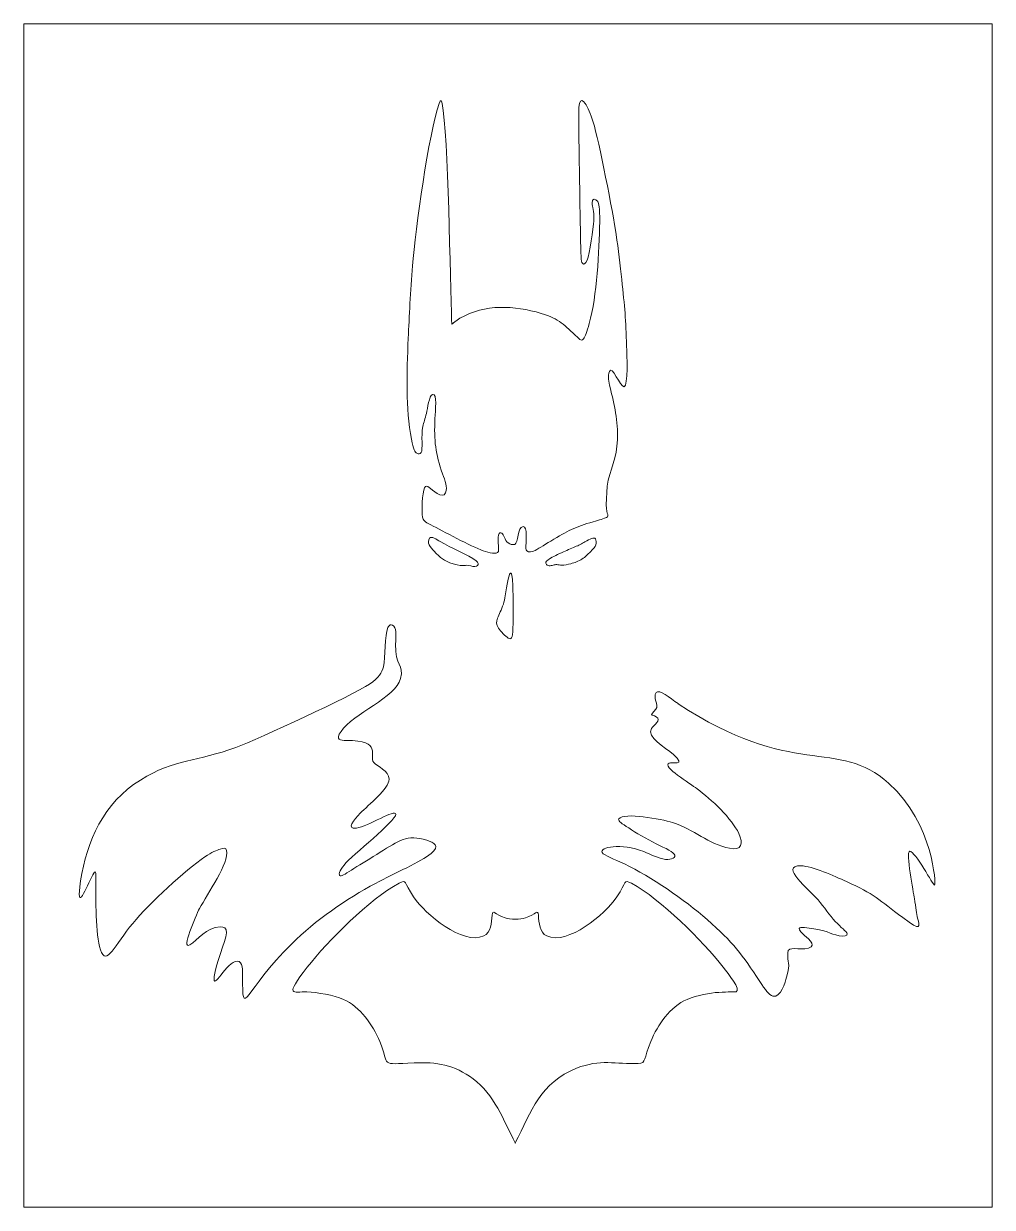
# Model space of a CAD drawing. Header units: centimetres. Extents: x -13.3 to 14.5, y -1.3 to 32.6.
import ezdxf

# ---------------------------------------------------------------- set-up
doc = ezdxf.new("R2010")
doc.units = ezdxf.units.CM
doc.header["$MEASUREMENT"] = 0
doc.layers.add('Plan 1', color=7, linetype='Continuous')

msp = doc.modelspace()

# ---------------------------------------------------------------- linework, layer by layer
at = {"layer": 'Plan 1', "color": 250, "lineweight": 20}
for points, knots in [([(14.48537, -1.31038), (14.48537, -1.31038), (14.48537, 32.62959), (14.48537, 32.62959), (14.48537, 32.62959), (-13.29606, 32.62959), (-13.29606, 32.62959), (-13.29606, 32.62959), (-13.29606, -1.31038), (-13.29606, -1.31038), (-13.29606, -1.31038), (14.48537, -1.31038), (14.48537, -1.31038)], [0, 0, 0, 0, 0.25, 0.25, 0.25, 0.5, 0.5, 0.5, 0.75, 0.75, 0.75, 1, 1, 1, 1]), ([(1.13007, 17.51644), (1.10474, 17.55084), (1.10474, 17.59882), (1.10835, 17.67666), (1.11264, 17.76904), (1.15994, 18.21832), (1.03051, 18.21069), (0.85163, 18.20013), (0.89618, 17.72974), (0.78792, 17.69838), (0.75624, 17.68933), (0.70194, 17.68933), (0.65125, 17.71106), (0.50546, 17.77429), (0.49008, 17.93341), (0.43855, 17.99708), (0.40778, 18.0351), (0.36434, 18.04233), (0.3408, 18.01156), (0.27631, 17.92727), (0.33839, 17.55362), (0.31906, 17.49292), (0.28928, 17.39932), (0.03393, 17.46009), (-0.11451, 17.51464), (-0.46561, 17.64372), (-1.28204, 18.079), (-1.61521, 18.25778), (-1.80076, 18.35734), (-1.84059, 18.38359), (-1.8587, 18.47954), (-1.88763, 18.63368), (-1.86084, 19.18604), (-1.80076, 19.31771), (-1.76726, 19.39012), (-1.72021, 19.36839), (-1.6677, 19.33038), (-1.58689, 19.27116), (-1.28219, 18.97651), (-1.19794, 19.17741), (-1.12626, 19.34832), (-1.21323, 19.51982), (-1.28482, 19.72049), (-1.48904, 20.29287), (-1.52792, 20.67597), (-1.50116, 21.3072), (-1.49164, 21.53158), (-1.42683, 22.04339), (-1.56994, 21.9933), (-1.6733, 21.95712), (-1.70941, 21.6102), (-1.74734, 21.45112), (-1.77992, 21.31444), (-1.82337, 21.19045), (-1.8469, 21.08002), (-1.9065, 20.80044), (-1.83553, 20.41931), (-1.89941, 20.32966), (-1.92566, 20.29346), (-1.97274, 20.2826), (-2.02161, 20.31337), (-2.0714, 20.34415), (-2.12207, 20.41746), (-2.17458, 20.71164), (-2.33737, 21.61736), (-2.31246, 22.57974), (-2.26599, 23.61079), (-2.23793, 24.22356), (-2.20534, 24.96849), (-2.14379, 25.68445), (-2.05384, 26.73091), (-1.6847, 29.50345), (-1.37534, 30.33868), (-1.33008, 30.46086), (-1.31561, 30.45363), (-1.29207, 30.33686), (-1.1185, 29.47553), (-1.06092, 25.207), (-1.02235, 24.10589), (-1.01639, 23.93571), (-1.03939, 24.03188), (-0.78429, 24.18101), (-0.06253, 24.60296), (0.77272, 24.54938), (1.54553, 24.32219), (2.07866, 24.16545), (2.20468, 23.98657), (2.58644, 23.63701), (2.69958, 23.53381), (2.7213, 23.53381), (2.76113, 23.59718), (2.80095, 23.66055), (2.85979, 23.78818), (2.92677, 24.03346), (3.13985, 24.81374), (3.214, 26.11457), (3.22456, 26.94439), (3.22999, 27.37071), (3.20464, 27.46936), (3.16662, 27.52729), (3.10942, 27.61345), (3.00459, 27.63201), (3.00459, 27.48385), (3.00459, 27.36893), (3.07008, 27.2916), (3.05165, 26.97969), (3.03932, 26.77087), (2.94247, 26.01542), (2.867, 25.84737), (2.82266, 25.74962), (2.76111, 25.70979), (2.72671, 25.75866), (2.69231, 25.80845), (2.68508, 25.94603), (2.67241, 26.62398), (2.65973, 27.30191), (2.64162, 28.51934), (2.63076, 29.24978), (2.6199, 29.98024), (2.61627, 30.2237), (2.64524, 30.34047), (2.67421, 30.45724), (2.73666, 30.44547), (2.80907, 30.34229), (2.88148, 30.23911), (2.96565, 30.04269), (3.03806, 29.80826), (3.19793, 29.29068), (3.60742, 27.18944), (3.6979, 26.58054), (3.75855, 26.17594), (3.81286, 25.68898), (3.8563, 25.29253), (3.94249, 24.50696), (3.97485, 24.14071), (3.99569, 23.3827), (4.00224, 23.14435), (4.04842, 22.24167), (3.92328, 22.21959), (3.81506, 22.2005), (3.56849, 22.86058), (3.50148, 22.65949), (3.45242, 22.51229), (3.48413, 22.36265), (3.5232, 22.19967), (3.64078, 21.70905), (3.75489, 21.2372), (3.735, 20.69261), (3.71684, 20.19543), (3.52023, 19.83118), (3.43539, 19.36931), (3.43539, 19.36931), (3.40824, 18.83167), (3.40824, 18.83167), (3.41856, 18.52762), (3.51522, 18.52295), (3.42092, 18.47413), (3.35665, 18.44063), (3.20822, 18.39719), (3.03896, 18.34831), (2.52662, 18.19998), (2.30241, 18.08865), (1.82155, 17.79528), (1.61608, 17.67036), (1.43777, 17.55361), (1.32372, 17.50653), (1.31296, 17.51003), (1.18701, 17.43915), (1.13007, 17.51644)], [0, 0, 0, 0, 0.01785714, 0.01785714, 0.01785714, 0.03571429, 0.03571429, 0.03571429, 0.05357143, 0.05357143, 0.05357143, 0.07142857, 0.07142857, 0.07142857, 0.08928571, 0.08928571, 0.08928571, 0.10714286, 0.10714286, 0.10714286, 0.125, 0.125, 0.125, 0.14285714, 0.14285714, 0.14285714, 0.16071429, 0.16071429, 0.16071429, 0.17857143, 0.17857143, 0.17857143, 0.19642857, 0.19642857, 0.19642857, 0.21428571, 0.21428571, 0.21428571, 0.23214286, 0.23214286, 0.23214286, 0.25, 0.25, 0.25, 0.26785714, 0.26785714, 0.26785714, 0.28571429, 0.28571429, 0.28571429, 0.30357143, 0.30357143, 0.30357143, 0.32142857, 0.32142857, 0.32142857, 0.33928571, 0.33928571, 0.33928571, 0.35714286, 0.35714286, 0.35714286, 0.375, 0.375, 0.375, 0.39285714, 0.39285714, 0.39285714, 0.41071429, 0.41071429, 0.41071429, 0.42857143, 0.42857143, 0.42857143, 0.44642857, 0.44642857, 0.44642857, 0.46428571, 0.46428571, 0.46428571, 0.48214286, 0.48214286, 0.48214286, 0.5, 0.5, 0.5, 0.51785714, 0.51785714, 0.51785714, 0.53571429, 0.53571429, 0.53571429, 0.55357143, 0.55357143, 0.55357143, 0.57142857, 0.57142857, 0.57142857, 0.58928571, 0.58928571, 0.58928571, 0.60714286, 0.60714286, 0.60714286, 0.625, 0.625, 0.625, 0.64285714, 0.64285714, 0.64285714, 0.66071429, 0.66071429, 0.66071429, 0.67857143, 0.67857143, 0.67857143, 0.69642857, 0.69642857, 0.69642857, 0.71428571, 0.71428571, 0.71428571, 0.73214286, 0.73214286, 0.73214286, 0.75, 0.75, 0.75, 0.76785714, 0.76785714, 0.76785714, 0.78571429, 0.78571429, 0.78571429, 0.80357143, 0.80357143, 0.80357143, 0.82142857, 0.82142857, 0.82142857, 0.83928571, 0.83928571, 0.83928571, 0.85714286, 0.85714286, 0.85714286, 0.875, 0.875, 0.875, 0.89285714, 0.89285714, 0.89285714, 0.91071429, 0.91071429, 0.91071429, 0.92857143, 0.92857143, 0.92857143, 0.94642857, 0.94642857, 0.94642857, 0.96428571, 0.96428571, 0.96428571, 0.98214286, 0.98214286, 0.98214286, 1, 1, 1, 1]), ([(-0.97897, 17.14178), (-1.25166, 17.22778), (-1.34395, 17.30605), (-1.52566, 17.50383), (-1.62185, 17.60852), (-1.74956, 17.7528), (-1.65509, 17.87493), (-1.59977, 17.94645), (-1.44999, 17.83842), (-1.35096, 17.779), (-1.05278, 17.60011), (-0.52565, 17.38712), (-0.32091, 17.22867), (-0.32091, 17.22867), (-0.32183, 17.22777), (-0.32183, 17.22777), (-0.18642, 17.12138), (-0.2884, 17.02433), (-0.47481, 17.08113), (-0.67024, 17.14068), (-0.62014, 17.02862), (-0.97897, 17.14178)], [0, 0, 0, 0, 0.14285714, 0.14285714, 0.14285714, 0.28571429, 0.28571429, 0.28571429, 0.42857143, 0.42857143, 0.42857143, 0.57142857, 0.57142857, 0.57142857, 0.71428571, 0.71428571, 0.71428571, 0.85714286, 0.85714286, 0.85714286, 1, 1, 1, 1]), ([(1.74552, 17.25582), (1.82336, 17.31194), (1.98358, 17.39431), (2.1284, 17.45948), (2.27322, 17.52464), (2.40175, 17.57443), (2.51308, 17.6242), (2.6235, 17.67399), (2.71673, 17.72467), (2.79547, 17.76902), (2.87421, 17.81247), (2.9403, 17.84868), (2.99098, 17.86769), (3.04167, 17.88669), (3.07787, 17.88851), (3.10232, 17.85411), (3.12676, 17.81971), (3.13944, 17.74912), (3.115, 17.68304), (3.09056, 17.61787), (3.02901, 17.55722), (2.95932, 17.48753), (2.89052, 17.41783), (2.8136, 17.33727), (2.71675, 17.27662), (2.6199, 17.21597), (2.50133, 17.17435), (2.39995, 17.14538), (2.29858, 17.11733), (2.21259, 17.10283), (2.14651, 17.10283), (2.08043, 17.10283), (2.03245, 17.11731), (1.99536, 17.12002), (1.95824, 17.12274), (1.93109, 17.11369), (1.89398, 17.10373), (1.85686, 17.09377), (1.80981, 17.08291), (1.77088, 17.08834), (1.73286, 17.09377), (1.7039, 17.11549), (1.68761, 17.14175), (1.67131, 17.168), (1.6677, 17.19877), (1.74554, 17.25489), (1.74554, 17.25489), (1.74552, 17.25582), (1.74552, 17.25582)], [0, 0, 0, 0, 0.0625, 0.0625, 0.0625, 0.125, 0.125, 0.125, 0.1875, 0.1875, 0.1875, 0.25, 0.25, 0.25, 0.3125, 0.3125, 0.3125, 0.375, 0.375, 0.375, 0.4375, 0.4375, 0.4375, 0.5, 0.5, 0.5, 0.5625, 0.5625, 0.5625, 0.625, 0.625, 0.625, 0.6875, 0.6875, 0.6875, 0.75, 0.75, 0.75, 0.8125, 0.8125, 0.8125, 0.875, 0.875, 0.875, 0.9375, 0.9375, 0.9375, 1, 1, 1, 1]), ([(0.46113, 15.98592), (0.51001, 16.1407), (0.52811, 16.30362), (0.55165, 16.45117), (0.57519, 16.59871), (0.60416, 16.72905), (0.62588, 16.80055), (0.6476, 16.87114), (0.66209, 16.882), (0.68018, 16.87114), (0.69829, 16.86028), (0.72001, 16.8277), (0.73269, 16.51452), (0.73269, 16.51452), (0.73357, 16.5145), (0.73357, 16.5145), (0.74625, 16.20224), (0.74986, 15.60936), (0.73539, 15.29891), (0.72091, 14.98844), (0.68831, 14.95947), (0.60414, 15.01198), (0.52087, 15.06448), (0.38601, 15.19934), (0.31903, 15.30072), (0.25205, 15.4021), (0.25205, 15.4718), (0.29187, 15.57861), (0.3317, 15.68542), (0.41226, 15.83114), (0.46113, 15.98592)], [0, 0, 0, 0, 0.1, 0.1, 0.1, 0.2, 0.2, 0.2, 0.3, 0.3, 0.3, 0.4, 0.4, 0.4, 0.5, 0.5, 0.5, 0.6, 0.6, 0.6, 0.7, 0.7, 0.7, 0.8, 0.8, 0.8, 0.9, 0.9, 0.9, 1, 1, 1, 1]), ([(-2.97931, 14.18829), (-2.91104, 14.46836), (-2.94929, 15.08643), (-2.84896, 15.31791), (-2.84859, 15.31822), (-2.78879, 15.4647), (-2.68413, 15.35133), (-2.59318, 15.25278), (-2.62486, 15.01626), (-2.62983, 14.84627), (-2.64909, 14.18731), (-2.38361, 14.2744), (-2.48503, 13.85425), (-2.61687, 13.30806), (-3.85026, 12.84466), (-4.19394, 12.33814), (-4.3634, 12.08839), (-4.20507, 12.07655), (-4.05183, 12.07655), (-2.9731, 12.07655), (-3.40751, 11.63796), (-3.25714, 11.44748), (-3.16096, 11.32564), (-2.81725, 11.21447), (-2.81725, 10.96415), (-2.81725, 10.7024), (-3.40237, 10.23503), (-3.64274, 9.99022), (-3.82812, 9.80141), (-4.05529, 9.51728), (-3.75136, 9.56209), (-3.4308, 9.60933), (-2.62085, 10.12987), (-2.62085, 9.96215), (-2.62085, 9.76523), (-3.86794, 8.79402), (-4.108, 8.50489), (-4.24921, 8.33473), (-4.27093, 8.21071), (-4.21663, 8.19624), (-4.16141, 8.18176), (-4.03106, 8.2759), (-3.82379, 8.40714), (-3.6165, 8.53839), (-3.3332, 8.70493), (-3.07161, 8.86876), (-2.54344, 9.19956), (-2.29617, 9.39778), (-1.73745, 9.21452), (-1.53742, 9.14846), (-1.33377, 9.05433), (-1.61345, 8.83256), (-1.89313, 8.6108), (-2.65707, 8.26142), (-3.20196, 7.97811), (-4.03685, 7.54402), (-4.94871, 6.8952), (-5.59695, 6.25925), (-6.98774, 4.89481), (-7.01801, 4.03539), (-7.01801, 5.31065), (-7.01801, 5.46774), (-7.00352, 5.74691), (-7.1746, 5.74691), (-7.46721, 5.74691), (-7.88686, 4.8495), (-7.83174, 5.30612), (-7.7892, 5.65855), (-7.50487, 6.31284), (-7.48236, 6.55612), (-7.46787, 6.71271), (-7.54843, 6.73443), (-7.65705, 6.73081), (-8.05714, 6.71756), (-8.30792, 6.35586), (-8.53323, 6.21399), (-8.79185, 6.05115), (-8.36343, 7.04476), (-8.25355, 7.254), (-8.02775, 7.68398), (-7.38867, 8.5763), (-7.47513, 8.92216), (-7.49686, 9.00907), (-7.56294, 8.99458), (-7.66068, 8.96199), (-7.75935, 8.92941), (-7.88968, 8.87872), (-8.10058, 8.73661), (-8.65321, 8.36424), (-9.68865, 7.40763), (-10.16881, 6.83221), (-10.6732, 6.22777), (-10.92781, 5.55888), (-11.09568, 6.07552), (-11.23687, 6.5101), (-11.22603, 7.5737), (-11.22603, 8.03876), (-11.22603, 8.31121), (-11.22603, 8.38452), (-11.31291, 8.22069), (-11.49437, 7.87854), (-11.81455, 7.05085), (-11.66139, 8.04964), (-11.48635, 9.19121), (-11.00696, 10.28277), (-9.94978, 10.94246), (-8.96099, 11.55947), (-8.31449, 11.46315), (-7.21354, 11.87657), (-6.53939, 12.12973), (-3.88778, 13.34996), (-3.37576, 13.69409), (-3.0997, 13.87964), (-3.01914, 14.02446), (-2.97931, 14.18829)], [0, 0, 0, 0, 0.02631579, 0.02631579, 0.02631579, 0.05263158, 0.05263158, 0.05263158, 0.07894737, 0.07894737, 0.07894737, 0.10526316, 0.10526316, 0.10526316, 0.13157895, 0.13157895, 0.13157895, 0.15789474, 0.15789474, 0.15789474, 0.18421053, 0.18421053, 0.18421053, 0.21052632, 0.21052632, 0.21052632, 0.23684211, 0.23684211, 0.23684211, 0.26315789, 0.26315789, 0.26315789, 0.28947368, 0.28947368, 0.28947368, 0.31578947, 0.31578947, 0.31578947, 0.34210526, 0.34210526, 0.34210526, 0.36842105, 0.36842105, 0.36842105, 0.39473684, 0.39473684, 0.39473684, 0.42105263, 0.42105263, 0.42105263, 0.44736842, 0.44736842, 0.44736842, 0.47368421, 0.47368421, 0.47368421, 0.5, 0.5, 0.5, 0.52631579, 0.52631579, 0.52631579, 0.55263158, 0.55263158, 0.55263158, 0.57894737, 0.57894737, 0.57894737, 0.60526316, 0.60526316, 0.60526316, 0.63157895, 0.63157895, 0.63157895, 0.65789474, 0.65789474, 0.65789474, 0.68421053, 0.68421053, 0.68421053, 0.71052632, 0.71052632, 0.71052632, 0.73684211, 0.73684211, 0.73684211, 0.76315789, 0.76315789, 0.76315789, 0.78947368, 0.78947368, 0.78947368, 0.81578947, 0.81578947, 0.81578947, 0.84210526, 0.84210526, 0.84210526, 0.86842105, 0.86842105, 0.86842105, 0.89473684, 0.89473684, 0.89473684, 0.92105263, 0.92105263, 0.92105263, 0.94736842, 0.94736842, 0.94736842, 0.97368421, 0.97368421, 0.97368421, 1, 1, 1, 1]), ([(4.70614, 12.41506), (4.76988, 12.51704), (5.01051, 12.65943), (4.84825, 12.7536), (4.68944, 12.84574), (4.65102, 12.75548), (4.83739, 12.97536), (4.93831, 13.09444), (4.73351, 13.31293), (4.84463, 13.44876), (4.93191, 13.55545), (5.22985, 13.29725), (5.47733, 13.13288), (5.47733, 13.13288), (5.47741, 13.13019), (5.47741, 13.13019), (8.72272, 10.96292), (10.0666, 12.15888), (11.51105, 10.85106), (12.81939, 9.66648), (12.86307, 7.93643), (12.83074, 7.92565), (12.78772, 7.91131), (12.28052, 8.89956), (12.11478, 8.89956), (11.99572, 8.89956), (12.22571, 7.69776), (12.24964, 7.54727), (12.29308, 7.27121), (12.3148, 7.11099), (12.34377, 6.98066), (12.39585, 6.74553), (12.48315, 6.5762), (11.91474, 6.99877), (11.24079, 7.49979), (11.0865, 7.68346), (10.30087, 8.03153), (9.94999, 8.18699), (9.3233, 8.4735), (8.99658, 8.48229), (8.35343, 8.49958), (9.23112, 7.80323), (9.48715, 7.50475), (9.66183, 7.30109), (9.82115, 7.06124), (9.98135, 6.88653), (10.14156, 6.71184), (10.30086, 6.60322), (10.32258, 6.53805), (10.3443, 6.47289), (10.22845, 6.45116), (10.09359, 6.4765), (9.80691, 6.53036), (9.77122, 6.63653), (9.1631, 6.70549), (8.99895, 6.72411), (8.82603, 6.74828), (9.06806, 6.51631), (9.12886, 6.45804), (9.48959, 6.19801), (9.21018, 6.12349), (8.93481, 6.05006), (8.6257, 6.20361), (8.61732, 5.9859), (8.60569, 5.68402), (8.70386, 5.72354), (8.5847, 5.29166), (8.54731, 5.15613), (8.4264, 4.68839), (8.18825, 4.74585), (8.08325, 4.77119), (7.97373, 4.92417), (7.81715, 5.16403), (7.30732, 5.94498), (7.05776, 6.28133), (6.30466, 6.94172), (5.65354, 7.51269), (4.69733, 8.17453), (3.93321, 8.53567), (3.64446, 8.67235), (3.35031, 8.77734), (3.29509, 8.86061), (3.19581, 9.01158), (3.83889, 9.15311), (4.49077, 8.88957), (4.67996, 8.81354), (4.91981, 8.68952), (5.10718, 8.6678), (5.29454, 8.64608), (5.4285, 8.72574), (5.35971, 8.82077), (5.29091, 8.9149), (5.01847, 9.02443), (4.73606, 9.17015), (4.45456, 9.31587), (4.16402, 9.4969), (3.9857, 9.61366), (3.80738, 9.73043), (3.74221, 9.7811), (3.77479, 9.82817), (3.91079, 10.02467), (4.9949, 9.82378), (5.31623, 9.72228), (5.93874, 9.52565), (6.33044, 9.10924), (6.9518, 8.9837), (7.29902, 8.91354), (7.35073, 9.11859), (7.21337, 9.41273), (7.02037, 9.82604), (6.42157, 10.39205), (6.01768, 10.69259), (5.82869, 10.83322), (4.98682, 11.33346), (5.21482, 11.42665), (5.2924, 11.45835), (5.72215, 11.33883), (5.34516, 11.67013), (5.08262, 11.90085), (4.55857, 12.17899), (4.70614, 12.41506)], [0, 0, 0, 0, 0.025, 0.025, 0.025, 0.05, 0.05, 0.05, 0.075, 0.075, 0.075, 0.1, 0.1, 0.1, 0.125, 0.125, 0.125, 0.15, 0.15, 0.15, 0.175, 0.175, 0.175, 0.2, 0.2, 0.2, 0.225, 0.225, 0.225, 0.25, 0.25, 0.25, 0.275, 0.275, 0.275, 0.3, 0.3, 0.3, 0.325, 0.325, 0.325, 0.35, 0.35, 0.35, 0.375, 0.375, 0.375, 0.4, 0.4, 0.4, 0.425, 0.425, 0.425, 0.45, 0.45, 0.45, 0.475, 0.475, 0.475, 0.5, 0.5, 0.5, 0.525, 0.525, 0.525, 0.55, 0.55, 0.55, 0.575, 0.575, 0.575, 0.6, 0.6, 0.6, 0.625, 0.625, 0.625, 0.65, 0.65, 0.65, 0.675, 0.675, 0.675, 0.7, 0.7, 0.7, 0.725, 0.725, 0.725, 0.75, 0.75, 0.75, 0.775, 0.775, 0.775, 0.8, 0.8, 0.8, 0.825, 0.825, 0.825, 0.85, 0.85, 0.85, 0.875, 0.875, 0.875, 0.9, 0.9, 0.9, 0.925, 0.925, 0.925, 0.95, 0.95, 0.95, 0.975, 0.975, 0.975, 1, 1, 1, 1]), ([(-5.16155, 5.57322), (-4.56568, 6.33412), (-3.3739, 7.53353), (-2.5285, 7.97999), (-2.29876, 8.10133), (-2.40556, 8.01531), (-2.11214, 7.58897), (-1.76833, 7.08939), (-0.71078, 6.19814), (-0.10093, 6.47202), (0.11316, 6.56816), (0.11725, 6.85155), (0.13984, 7.0685), (0.15885, 7.2511), (0.20516, 7.09528), (0.51184, 6.98704), (0.65262, 6.93736), (0.95214, 6.93736), (1.09293, 6.98704), (1.39961, 7.09528), (1.44592, 7.2511), (1.46492, 7.0685), (1.48751, 6.85157), (1.49148, 6.56968), (1.7057, 6.47202), (2.31066, 6.19621), (3.37086, 7.08761), (3.71691, 7.58897), (4.01103, 8.01508), (3.9028, 8.10243), (4.13327, 7.97999), (4.98667, 7.52659), (6.16329, 6.34013), (6.76631, 5.57322), (6.91073, 5.38957), (7.29652, 4.92027), (7.13561, 4.87084), (7.07783, 4.85308), (6.34653, 4.91645), (5.73174, 4.65087), (5.24336, 4.4399), (4.89198, 3.92988), (4.68812, 3.44342), (4.47978, 2.94627), (4.57126, 2.82386), (4.32696, 2.81434), (3.69926, 2.78989), (3.23332, 2.94849), (2.56015, 2.67857), (1.52396, 2.26307), (1.27315, 1.45661), (0.80238, 0.53421), (0.48045, 1.16512), (0.18259, 1.94446), (-0.40235, 2.37353), (-0.95876, 2.78169), (-1.44707, 2.85692), (-2.09947, 2.83154), (-3.11745, 2.79191), (-2.7794, 2.71987), (-3.08335, 3.44342), (-3.28743, 3.92922), (-3.63938, 4.44024), (-4.12697, 4.65087), (-4.39965, 4.76866), (-4.8763, 4.85812), (-5.17151, 4.8663), (-5.56774, 4.8773), (-5.83566, 4.7124), (-5.16155, 5.57322)], [0, 0, 0, 0, 0.04347826, 0.04347826, 0.04347826, 0.08695652, 0.08695652, 0.08695652, 0.13043478, 0.13043478, 0.13043478, 0.17391304, 0.17391304, 0.17391304, 0.2173913, 0.2173913, 0.2173913, 0.26086957, 0.26086957, 0.26086957, 0.30434783, 0.30434783, 0.30434783, 0.34782609, 0.34782609, 0.34782609, 0.39130435, 0.39130435, 0.39130435, 0.43478261, 0.43478261, 0.43478261, 0.47826087, 0.47826087, 0.47826087, 0.52173913, 0.52173913, 0.52173913, 0.56521739, 0.56521739, 0.56521739, 0.60869565, 0.60869565, 0.60869565, 0.65217391, 0.65217391, 0.65217391, 0.69565217, 0.69565217, 0.69565217, 0.73913043, 0.73913043, 0.73913043, 0.7826087, 0.7826087, 0.7826087, 0.82608696, 0.82608696, 0.82608696, 0.86956522, 0.86956522, 0.86956522, 0.91304348, 0.91304348, 0.91304348, 0.95652174, 0.95652174, 0.95652174, 1, 1, 1, 1]), ([(0.80238, 0.53421), (0.8033, 0.53242), (0.8042, 0.53064), (0.80511, 0.52886), (0.80511, 0.52886), (0.79965, 0.52886), (0.79965, 0.52886), (0.80057, 0.53064), (0.80147, 0.53242), (0.80238, 0.53421)], [0, 0, 0, 0, 0.33333333, 0.33333333, 0.33333333, 0.66666667, 0.66666667, 0.66666667, 1, 1, 1, 1])]:
    msp.add_open_spline(points, degree=3, knots=knots, dxfattribs=at)

doc.saveas('drawing.dxf')
